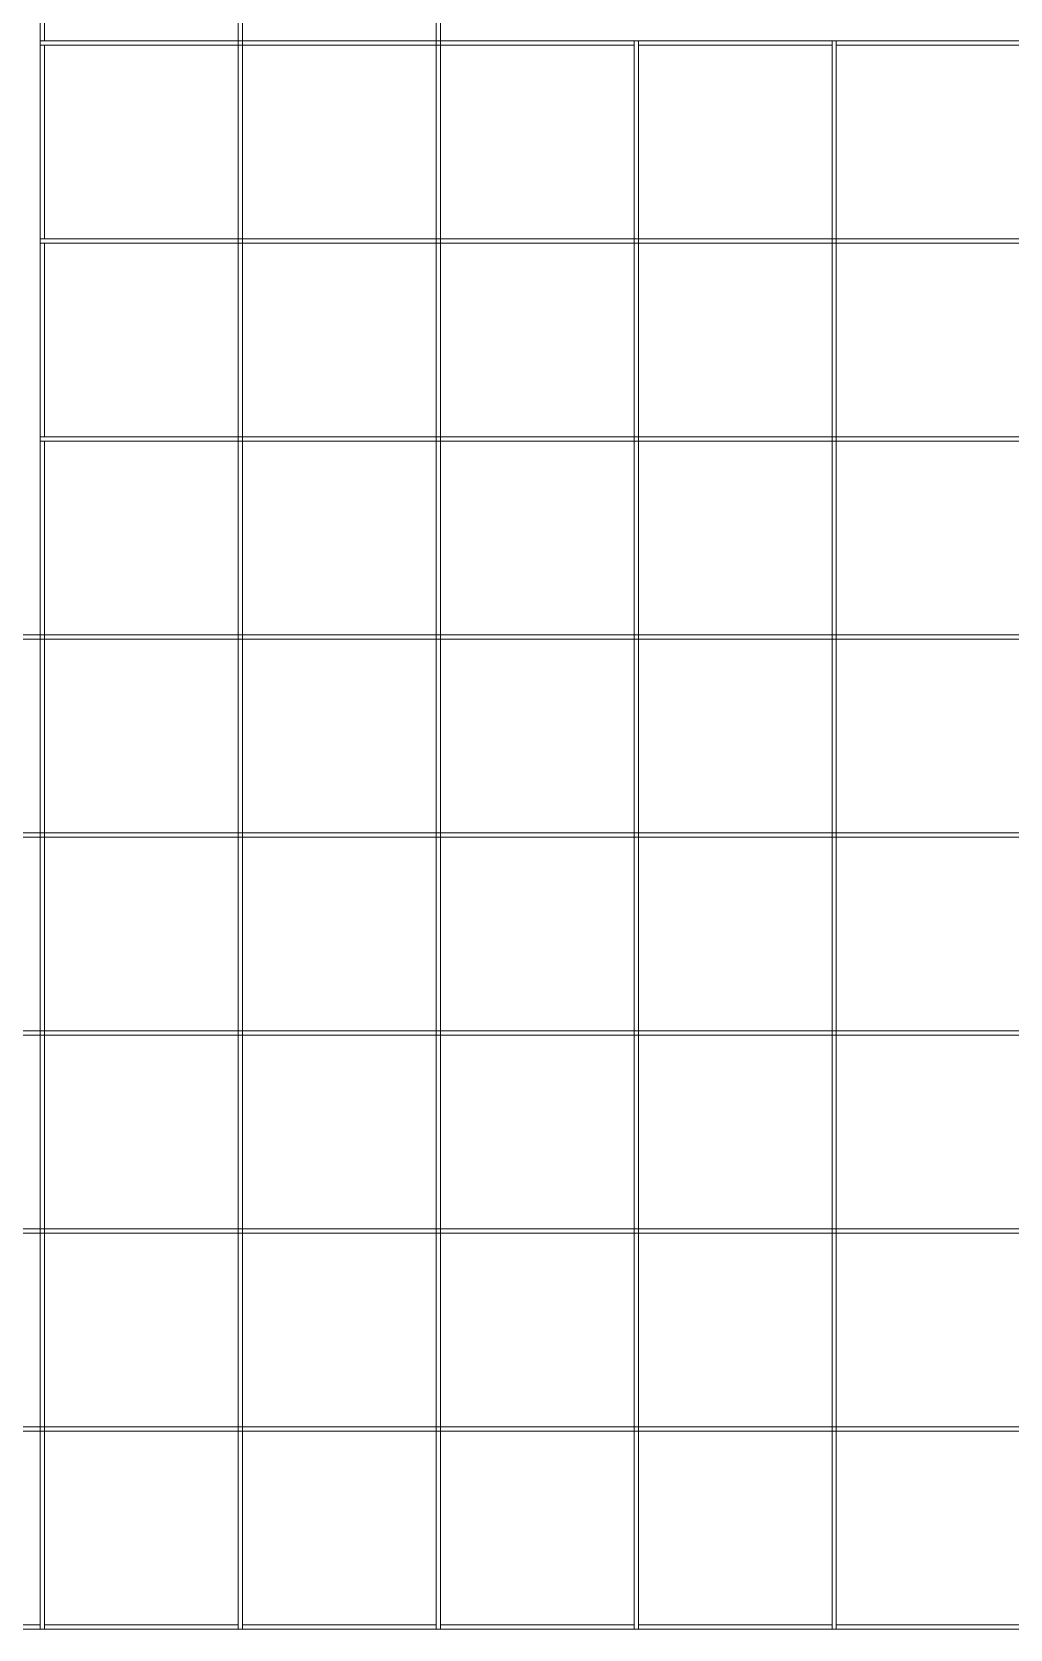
# Model space of a CAD drawing. Header units: inches. Extents: x 45807 to 46964, y -37659 to -36666.
# Drawn here: x 46257.9 to 46374.1, y -37563.8 to -37374.3 of the extents above; entities that cross this region are included whole.
import ezdxf

# ---------------------------------------------------------------- set-up
doc = ezdxf.new("R2010")
doc.units = ezdxf.units.IN
doc.header["$MEASUREMENT"] = 0
doc.layers.add('A-GENM', color=13, linetype='Continuous', lineweight=9)

# ---------------------------------------------------------------- blocks, each defined once
blk = doc.blocks.new('ceiling grid1141 - ceiling grid-5453199-FIRST FLOOR RCP')
at = {"layer": 'A-GENM'}
for p, q in [((46258.93, -37375.85), (46258.93, -37351.85)), ((46258.93, -37351.85), (46282.93, -37351.85)), ((46282.43, -37352.35), (46259.43, -37352.35)), ((46259.43, -37352.35), (46259.43, -37375.35)), ((46282.43, -37375.35), (46282.43, -37352.35)), ((46282.93, -37351.85), (46282.93, -37375.85)), ((46259.43, -37375.35), (46282.43, -37375.35)), ((46282.93, -37375.85), (46258.93, -37375.85))]:
    blk.add_line(p, q, dxfattribs=at)
blk = doc.blocks.new('ceiling grid1142 - ceiling grid-5453219-FIRST FLOOR RCP')
at = {"layer": 'A-GENM'}
for p, q in [((46282.43, -37375.85), (46282.43, -37351.85)), ((46282.43, -37351.85), (46306.43, -37351.85)), ((46305.93, -37352.35), (46282.93, -37352.35)), ((46282.93, -37352.35), (46282.93, -37375.35)), ((46305.93, -37375.35), (46305.93, -37352.35)), ((46306.43, -37351.85), (46306.43, -37375.85)), ((46282.93, -37375.35), (46305.93, -37375.35)), ((46306.43, -37375.85), (46282.43, -37375.85))]:
    blk.add_line(p, q, dxfattribs=at)
blk = doc.blocks.new('ceiling grid1143 - ceiling grid-5453239-FIRST FLOOR RCP')
at = {"layer": 'A-GENM'}
for p, q in [((46258.93, -37399.35), (46258.93, -37375.35)), ((46258.93, -37375.35), (46282.93, -37375.35)), ((46282.93, -37375.35), (46282.93, -37399.35)), ((46282.43, -37375.85), (46259.43, -37375.85)), ((46259.43, -37375.85), (46259.43, -37398.85)), ((46282.43, -37398.85), (46282.43, -37375.85)), ((46282.93, -37399.35), (46258.93, -37399.35)), ((46259.43, -37398.85), (46282.43, -37398.85))]:
    blk.add_line(p, q, dxfattribs=at)
blk = doc.blocks.new('ceiling grid1144 - ceiling grid-5453259-FIRST FLOOR RCP')
at = {"layer": 'A-GENM'}
for p, q in [((46258.93, -37422.85), (46258.93, -37398.85)), ((46258.93, -37398.85), (46282.93, -37398.85)), ((46282.43, -37399.35), (46259.43, -37399.35)), ((46259.43, -37399.35), (46259.43, -37422.35)), ((46282.43, -37422.35), (46282.43, -37399.35)), ((46282.93, -37398.85), (46282.93, -37422.85)), ((46259.43, -37422.35), (46282.43, -37422.35)), ((46282.93, -37422.85), (46258.93, -37422.85))]:
    blk.add_line(p, q, dxfattribs=at)
blk = doc.blocks.new('ceiling grid1145 - ceiling grid-5453279-FIRST FLOOR RCP')
at = {"layer": 'A-GENM'}
for p, q in [((46258.93, -37469.85), (46258.93, -37445.85)), ((46258.93, -37445.85), (46282.93, -37445.85)), ((46282.43, -37446.35), (46259.43, -37446.35)), ((46259.43, -37446.35), (46259.43, -37469.35)), ((46282.43, -37469.35), (46282.43, -37446.35)), ((46282.93, -37445.85), (46282.93, -37469.85)), ((46282.93, -37469.85), (46258.93, -37469.85)), ((46259.43, -37469.35), (46282.43, -37469.35))]:
    blk.add_line(p, q, dxfattribs=at)
blk = doc.blocks.new('ceiling grid1146 - ceiling grid-5453299-FIRST FLOOR RCP')
at = {"layer": 'A-GENM'}
for p, q in [((46258.93, -37493.35), (46258.93, -37469.35)), ((46258.93, -37469.35), (46282.93, -37469.35)), ((46282.43, -37469.85), (46259.43, -37469.85)), ((46259.43, -37469.85), (46259.43, -37492.85)), ((46282.43, -37492.85), (46282.43, -37469.85)), ((46282.93, -37469.35), (46282.93, -37493.35)), ((46259.43, -37492.85), (46282.43, -37492.85)), ((46282.93, -37493.35), (46258.93, -37493.35))]:
    blk.add_line(p, q, dxfattribs=at)
blk = doc.blocks.new('ceiling grid1147 - ceiling grid-5453319-FIRST FLOOR RCP')
at = {"layer": 'A-GENM'}
for p, q in [((46258.93, -37446.35), (46258.93, -37422.35)), ((46258.93, -37422.35), (46282.93, -37422.35)), ((46282.93, -37422.35), (46282.93, -37446.35)), ((46282.43, -37422.85), (46259.43, -37422.85)), ((46259.43, -37422.85), (46259.43, -37445.85)), ((46282.43, -37445.85), (46282.43, -37422.85)), ((46282.93, -37446.35), (46258.93, -37446.35)), ((46259.43, -37445.85), (46282.43, -37445.85))]:
    blk.add_line(p, q, dxfattribs=at)
blk = doc.blocks.new('ceiling grid1148 - ceiling grid-5453339-FIRST FLOOR RCP')
at = {"layer": 'A-GENM'}
for p, q in [((46282.43, -37399.35), (46282.43, -37375.35)), ((46282.43, -37375.35), (46306.43, -37375.35)), ((46306.43, -37375.35), (46306.43, -37399.35)), ((46305.93, -37375.85), (46282.93, -37375.85)), ((46282.93, -37375.85), (46282.93, -37398.85)), ((46305.93, -37398.85), (46305.93, -37375.85)), ((46306.43, -37399.35), (46282.43, -37399.35)), ((46282.93, -37398.85), (46305.93, -37398.85))]:
    blk.add_line(p, q, dxfattribs=at)
blk = doc.blocks.new('ceiling grid1149 - ceiling grid-5453359-FIRST FLOOR RCP')
at = {"layer": 'A-GENM'}
for p, q in [((46282.43, -37422.85), (46282.43, -37398.85)), ((46282.43, -37398.85), (46306.43, -37398.85)), ((46305.93, -37399.35), (46282.93, -37399.35)), ((46282.93, -37399.35), (46282.93, -37422.35)), ((46305.93, -37422.35), (46305.93, -37399.35)), ((46306.43, -37398.85), (46306.43, -37422.85)), ((46282.93, -37422.35), (46305.93, -37422.35)), ((46306.43, -37422.85), (46282.43, -37422.85))]:
    blk.add_line(p, q, dxfattribs=at)
blk = doc.blocks.new('ceiling grid1150 - ceiling grid-5453379-FIRST FLOOR RCP')
at = {"layer": 'A-GENM'}
for p, q in [((46282.43, -37469.85), (46282.43, -37445.85)), ((46282.43, -37445.85), (46306.43, -37445.85)), ((46305.93, -37446.35), (46282.93, -37446.35)), ((46282.93, -37446.35), (46282.93, -37469.35)), ((46305.93, -37469.35), (46305.93, -37446.35)), ((46306.43, -37445.85), (46306.43, -37469.85)), ((46306.43, -37469.85), (46282.43, -37469.85)), ((46282.93, -37469.35), (46305.93, -37469.35))]:
    blk.add_line(p, q, dxfattribs=at)
blk = doc.blocks.new('ceiling grid1151 - ceiling grid-5453399-FIRST FLOOR RCP')
at = {"layer": 'A-GENM'}
for p, q in [((46282.43, -37493.35), (46282.43, -37469.35)), ((46282.43, -37469.35), (46306.43, -37469.35)), ((46305.93, -37469.85), (46282.93, -37469.85)), ((46282.93, -37469.85), (46282.93, -37492.85)), ((46305.93, -37492.85), (46305.93, -37469.85)), ((46306.43, -37469.35), (46306.43, -37493.35)), ((46282.93, -37492.85), (46305.93, -37492.85)), ((46306.43, -37493.35), (46282.43, -37493.35))]:
    blk.add_line(p, q, dxfattribs=at)
blk = doc.blocks.new('ceiling grid1152 - ceiling grid-5453419-FIRST FLOOR RCP')
at = {"layer": 'A-GENM'}
for p, q in [((46282.43, -37446.35), (46282.43, -37422.35)), ((46282.43, -37422.35), (46306.43, -37422.35)), ((46306.43, -37422.35), (46306.43, -37446.35)), ((46305.93, -37422.85), (46282.93, -37422.85)), ((46282.93, -37422.85), (46282.93, -37445.85)), ((46305.93, -37445.85), (46305.93, -37422.85)), ((46306.43, -37446.35), (46282.43, -37446.35)), ((46282.93, -37445.85), (46305.93, -37445.85))]:
    blk.add_line(p, q, dxfattribs=at)
blk = doc.blocks.new('ceiling grid1153 - ceiling grid-5453439-FIRST FLOOR RCP')
at = {"layer": 'A-GENM'}
for p, q in [((46258.93, -37516.85), (46258.93, -37492.85)), ((46258.93, -37492.85), (46282.93, -37492.85)), ((46282.93, -37492.85), (46282.93, -37516.85)), ((46282.43, -37493.35), (46259.43, -37493.35)), ((46259.43, -37493.35), (46259.43, -37516.35)), ((46282.43, -37516.35), (46282.43, -37493.35)), ((46282.93, -37516.85), (46258.93, -37516.85)), ((46259.43, -37516.35), (46282.43, -37516.35))]:
    blk.add_line(p, q, dxfattribs=at)
blk = doc.blocks.new('ceiling grid1154 - ceiling grid-5453459-FIRST FLOOR RCP')
at = {"layer": 'A-GENM'}
for p, q in [((46258.93, -37540.35), (46258.93, -37516.35)), ((46258.93, -37516.35), (46282.93, -37516.35)), ((46282.43, -37516.85), (46259.43, -37516.85)), ((46259.43, -37516.85), (46259.43, -37539.85)), ((46282.43, -37539.85), (46282.43, -37516.85)), ((46282.93, -37516.35), (46282.93, -37540.35)), ((46282.93, -37540.35), (46258.93, -37540.35)), ((46259.43, -37539.85), (46282.43, -37539.85))]:
    blk.add_line(p, q, dxfattribs=at)
blk = doc.blocks.new('ceiling grid1157 - ceiling grid-5453519-FIRST FLOOR RCP')
at = {"layer": 'A-GENM'}
for p, q in [((46258.93, -37563.85), (46258.93, -37539.85)), ((46258.93, -37539.85), (46282.93, -37539.85)), ((46282.43, -37540.35), (46259.43, -37540.35)), ((46259.43, -37540.35), (46259.43, -37563.35)), ((46282.43, -37563.35), (46282.43, -37540.35)), ((46282.93, -37539.85), (46282.93, -37563.85)), ((46282.93, -37563.85), (46258.93, -37563.85)), ((46259.43, -37563.35), (46282.43, -37563.35))]:
    blk.add_line(p, q, dxfattribs=at)
blk = doc.blocks.new('ceiling grid1158 - ceiling grid-5453539-FIRST FLOOR RCP')
at = {"layer": 'A-GENM'}
for p, q in [((46282.43, -37516.85), (46282.43, -37492.85)), ((46282.43, -37492.85), (46306.43, -37492.85)), ((46306.43, -37492.85), (46306.43, -37516.85)), ((46305.93, -37493.35), (46282.93, -37493.35)), ((46282.93, -37493.35), (46282.93, -37516.35)), ((46305.93, -37516.35), (46305.93, -37493.35)), ((46306.43, -37516.85), (46282.43, -37516.85)), ((46282.93, -37516.35), (46305.93, -37516.35))]:
    blk.add_line(p, q, dxfattribs=at)
blk = doc.blocks.new('ceiling grid1159 - ceiling grid-5453559-FIRST FLOOR RCP')
at = {"layer": 'A-GENM'}
for p, q in [((46282.43, -37540.35), (46282.43, -37516.35)), ((46282.43, -37516.35), (46306.43, -37516.35)), ((46305.93, -37516.85), (46282.93, -37516.85)), ((46282.93, -37516.85), (46282.93, -37539.85)), ((46305.93, -37539.85), (46305.93, -37516.85)), ((46306.43, -37516.35), (46306.43, -37540.35)), ((46306.43, -37540.35), (46282.43, -37540.35)), ((46282.93, -37539.85), (46305.93, -37539.85))]:
    blk.add_line(p, q, dxfattribs=at)
blk = doc.blocks.new('ceiling grid1162 - ceiling grid-5453619-FIRST FLOOR RCP')
at = {"layer": 'A-GENM'}
for p, q in [((46282.43, -37563.85), (46282.43, -37539.85)), ((46282.43, -37539.85), (46306.43, -37539.85)), ((46305.93, -37540.35), (46282.93, -37540.35)), ((46282.93, -37540.35), (46282.93, -37563.35)), ((46305.93, -37563.35), (46305.93, -37540.35)), ((46306.43, -37539.85), (46306.43, -37563.85)), ((46306.43, -37563.85), (46282.43, -37563.85)), ((46282.93, -37563.35), (46305.93, -37563.35))]:
    blk.add_line(p, q, dxfattribs=at)
blk = doc.blocks.new('ceiling grid1195 - ceiling grid-5455124-FIRST FLOOR RCP')
at = {"layer": 'A-GENM'}
for p, q in [((46305.93, -37422.85), (46305.93, -37398.85)), ((46305.93, -37398.85), (46329.93, -37398.85)), ((46329.43, -37399.35), (46306.43, -37399.35)), ((46306.43, -37399.35), (46306.43, -37422.35)), ((46329.43, -37422.35), (46329.43, -37399.35)), ((46329.93, -37398.85), (46329.93, -37422.85)), ((46306.43, -37422.35), (46329.43, -37422.35)), ((46329.93, -37422.85), (46305.93, -37422.85))]:
    blk.add_line(p, q, dxfattribs=at)
blk = doc.blocks.new('ceiling grid1205 - ceiling grid-5455144-FIRST FLOOR RCP')
at = {"layer": 'A-GENM'}
for p, q in [((46329.43, -37422.85), (46329.43, -37398.85)), ((46329.43, -37398.85), (46353.43, -37398.85)), ((46352.93, -37399.35), (46329.93, -37399.35)), ((46329.93, -37399.35), (46329.93, -37422.35)), ((46352.93, -37422.35), (46352.93, -37399.35)), ((46353.43, -37398.85), (46353.43, -37422.85)), ((46329.93, -37422.35), (46352.93, -37422.35)), ((46353.43, -37422.85), (46329.43, -37422.85))]:
    blk.add_line(p, q, dxfattribs=at)
blk = doc.blocks.new('ceiling grid1215 - ceiling grid-5455164-FIRST FLOOR RCP')
at = {"layer": 'A-GENM'}
for p, q in [((46352.93, -37422.85), (46352.93, -37398.85)), ((46352.93, -37398.85), (46376.93, -37398.85)), ((46376.43, -37399.35), (46353.43, -37399.35)), ((46353.43, -37399.35), (46353.43, -37422.35)), ((46376.43, -37422.35), (46376.43, -37399.35)), ((46376.93, -37398.85), (46376.93, -37422.85)), ((46353.43, -37422.35), (46376.43, -37422.35)), ((46376.93, -37422.85), (46352.93, -37422.85))]:
    blk.add_line(p, q, dxfattribs=at)
blk = doc.blocks.new('ceiling grid1219 - ceiling grid-5455275-FIRST FLOOR RCP')
at = {"layer": 'A-GENM'}
for p, q in [((46305.93, -37399.35), (46305.93, -37375.35)), ((46305.93, -37375.35), (46329.93, -37375.35)), ((46329.93, -37375.35), (46329.93, -37399.35)), ((46329.43, -37375.85), (46306.43, -37375.85)), ((46306.43, -37375.85), (46306.43, -37398.85)), ((46329.43, -37398.85), (46329.43, -37375.85)), ((46329.93, -37399.35), (46305.93, -37399.35)), ((46306.43, -37398.85), (46329.43, -37398.85))]:
    blk.add_line(p, q, dxfattribs=at)
blk = doc.blocks.new('ceiling grid1220 - ceiling grid-5455295-FIRST FLOOR RCP')
at = {"layer": 'A-GENM'}
for p, q in [((46329.43, -37399.35), (46329.43, -37375.35)), ((46329.43, -37375.35), (46353.43, -37375.35)), ((46353.43, -37375.35), (46353.43, -37399.35)), ((46352.93, -37375.85), (46329.93, -37375.85)), ((46329.93, -37375.85), (46329.93, -37398.85)), ((46352.93, -37398.85), (46352.93, -37375.85)), ((46353.43, -37399.35), (46329.43, -37399.35)), ((46329.93, -37398.85), (46352.93, -37398.85))]:
    blk.add_line(p, q, dxfattribs=at)
blk = doc.blocks.new('ceiling grid1221 - ceiling grid-5455315-FIRST FLOOR RCP')
at = {"layer": 'A-GENM'}
for p, q in [((46352.93, -37399.35), (46352.93, -37375.35)), ((46352.93, -37375.35), (46376.93, -37375.35)), ((46376.93, -37375.35), (46376.93, -37399.35)), ((46376.43, -37375.85), (46353.43, -37375.85)), ((46353.43, -37375.85), (46353.43, -37398.85)), ((46376.43, -37398.85), (46376.43, -37375.85)), ((46376.93, -37399.35), (46352.93, -37399.35)), ((46353.43, -37398.85), (46376.43, -37398.85))]:
    blk.add_line(p, q, dxfattribs=at)
blk = doc.blocks.new('ceiling grid1225 - ceiling grid-5455420-FIRST FLOOR RCP')
at = {"layer": 'A-GENM'}
for p, q in [((46305.93, -37469.85), (46305.93, -37445.85)), ((46305.93, -37445.85), (46329.93, -37445.85)), ((46329.43, -37446.35), (46306.43, -37446.35)), ((46306.43, -37446.35), (46306.43, -37469.35)), ((46329.43, -37469.35), (46329.43, -37446.35)), ((46329.93, -37445.85), (46329.93, -37469.85)), ((46329.93, -37469.85), (46305.93, -37469.85)), ((46306.43, -37469.35), (46329.43, -37469.35))]:
    blk.add_line(p, q, dxfattribs=at)
blk = doc.blocks.new('ceiling grid1226 - ceiling grid-5455440-FIRST FLOOR RCP')
at = {"layer": 'A-GENM'}
for p, q in [((46329.43, -37469.85), (46329.43, -37445.85)), ((46329.43, -37445.85), (46353.43, -37445.85)), ((46352.93, -37446.35), (46329.93, -37446.35)), ((46329.93, -37446.35), (46329.93, -37469.35)), ((46352.93, -37469.35), (46352.93, -37446.35)), ((46353.43, -37445.85), (46353.43, -37469.85)), ((46353.43, -37469.85), (46329.43, -37469.85)), ((46329.93, -37469.35), (46352.93, -37469.35))]:
    blk.add_line(p, q, dxfattribs=at)
blk = doc.blocks.new('ceiling grid1227 - ceiling grid-5455460-FIRST FLOOR RCP')
at = {"layer": 'A-GENM'}
for p, q in [((46352.93, -37469.85), (46352.93, -37445.85)), ((46352.93, -37445.85), (46376.93, -37445.85)), ((46376.43, -37446.35), (46353.43, -37446.35)), ((46353.43, -37446.35), (46353.43, -37469.35)), ((46376.43, -37469.35), (46376.43, -37446.35)), ((46376.93, -37445.85), (46376.93, -37469.85)), ((46376.93, -37469.85), (46352.93, -37469.85)), ((46353.43, -37469.35), (46376.43, -37469.35))]:
    blk.add_line(p, q, dxfattribs=at)
blk = doc.blocks.new('ceiling grid1231 - ceiling grid-5455540-FIRST FLOOR RCP')
at = {"layer": 'A-GENM'}
for p, q in [((46305.93, -37446.35), (46305.93, -37422.35)), ((46305.93, -37422.35), (46329.93, -37422.35)), ((46329.93, -37422.35), (46329.93, -37446.35)), ((46329.43, -37422.85), (46306.43, -37422.85)), ((46306.43, -37422.85), (46306.43, -37445.85)), ((46329.43, -37445.85), (46329.43, -37422.85)), ((46329.93, -37446.35), (46305.93, -37446.35)), ((46306.43, -37445.85), (46329.43, -37445.85))]:
    blk.add_line(p, q, dxfattribs=at)
blk = doc.blocks.new('ceiling grid1232 - ceiling grid-5455560-FIRST FLOOR RCP')
at = {"layer": 'A-GENM'}
for p, q in [((46329.43, -37446.35), (46329.43, -37422.35)), ((46329.43, -37422.35), (46353.43, -37422.35)), ((46353.43, -37422.35), (46353.43, -37446.35)), ((46352.93, -37422.85), (46329.93, -37422.85)), ((46329.93, -37422.85), (46329.93, -37445.85)), ((46352.93, -37445.85), (46352.93, -37422.85)), ((46353.43, -37446.35), (46329.43, -37446.35)), ((46329.93, -37445.85), (46352.93, -37445.85))]:
    blk.add_line(p, q, dxfattribs=at)
blk = doc.blocks.new('ceiling grid1233 - ceiling grid-5455580-FIRST FLOOR RCP')
at = {"layer": 'A-GENM'}
for p, q in [((46352.93, -37446.35), (46352.93, -37422.35)), ((46352.93, -37422.35), (46376.93, -37422.35)), ((46376.93, -37422.35), (46376.93, -37446.35)), ((46376.43, -37422.85), (46353.43, -37422.85)), ((46353.43, -37422.85), (46353.43, -37445.85)), ((46376.43, -37445.85), (46376.43, -37422.85)), ((46376.93, -37446.35), (46352.93, -37446.35)), ((46353.43, -37445.85), (46376.43, -37445.85))]:
    blk.add_line(p, q, dxfattribs=at)
blk = doc.blocks.new('ceiling grid1237 - ceiling grid-5455699-FIRST FLOOR RCP')
at = {"layer": 'A-GENM'}
for p, q in [((46305.93, -37516.85), (46305.93, -37492.85)), ((46305.93, -37492.85), (46329.93, -37492.85)), ((46329.93, -37492.85), (46329.93, -37516.85)), ((46329.43, -37493.35), (46306.43, -37493.35)), ((46306.43, -37493.35), (46306.43, -37516.35)), ((46329.43, -37516.35), (46329.43, -37493.35)), ((46329.93, -37516.85), (46305.93, -37516.85)), ((46306.43, -37516.35), (46329.43, -37516.35))]:
    blk.add_line(p, q, dxfattribs=at)
blk = doc.blocks.new('ceiling grid1238 - ceiling grid-5455719-FIRST FLOOR RCP')
at = {"layer": 'A-GENM'}
for p, q in [((46329.43, -37516.85), (46329.43, -37492.85)), ((46329.43, -37492.85), (46353.43, -37492.85)), ((46353.43, -37492.85), (46353.43, -37516.85)), ((46352.93, -37493.35), (46329.93, -37493.35)), ((46329.93, -37493.35), (46329.93, -37516.35)), ((46352.93, -37516.35), (46352.93, -37493.35)), ((46353.43, -37516.85), (46329.43, -37516.85)), ((46329.93, -37516.35), (46352.93, -37516.35))]:
    blk.add_line(p, q, dxfattribs=at)
blk = doc.blocks.new('ceiling grid1239 - ceiling grid-5455739-FIRST FLOOR RCP')
at = {"layer": 'A-GENM'}
for p, q in [((46352.93, -37516.85), (46352.93, -37492.85)), ((46352.93, -37492.85), (46376.93, -37492.85)), ((46376.93, -37492.85), (46376.93, -37516.85)), ((46376.43, -37493.35), (46353.43, -37493.35)), ((46353.43, -37493.35), (46353.43, -37516.35)), ((46376.43, -37516.35), (46376.43, -37493.35)), ((46376.93, -37516.85), (46352.93, -37516.85)), ((46353.43, -37516.35), (46376.43, -37516.35))]:
    blk.add_line(p, q, dxfattribs=at)
blk = doc.blocks.new('ceiling grid1243 - ceiling grid-5455819-FIRST FLOOR RCP')
at = {"layer": 'A-GENM'}
for p, q in [((46305.93, -37493.35), (46305.93, -37469.35)), ((46305.93, -37469.35), (46329.93, -37469.35)), ((46329.43, -37469.85), (46306.43, -37469.85)), ((46306.43, -37469.85), (46306.43, -37492.85)), ((46329.43, -37492.85), (46329.43, -37469.85)), ((46329.93, -37469.35), (46329.93, -37493.35)), ((46306.43, -37492.85), (46329.43, -37492.85)), ((46329.93, -37493.35), (46305.93, -37493.35))]:
    blk.add_line(p, q, dxfattribs=at)
blk = doc.blocks.new('ceiling grid1244 - ceiling grid-5455839-FIRST FLOOR RCP')
at = {"layer": 'A-GENM'}
for p, q in [((46329.43, -37493.35), (46329.43, -37469.35)), ((46329.43, -37469.35), (46353.43, -37469.35)), ((46352.93, -37469.85), (46329.93, -37469.85)), ((46329.93, -37469.85), (46329.93, -37492.85)), ((46352.93, -37492.85), (46352.93, -37469.85)), ((46353.43, -37469.35), (46353.43, -37493.35)), ((46329.93, -37492.85), (46352.93, -37492.85)), ((46353.43, -37493.35), (46329.43, -37493.35))]:
    blk.add_line(p, q, dxfattribs=at)
blk = doc.blocks.new('ceiling grid1245 - ceiling grid-5455859-FIRST FLOOR RCP')
at = {"layer": 'A-GENM'}
for p, q in [((46352.93, -37493.35), (46352.93, -37469.35)), ((46352.93, -37469.35), (46376.93, -37469.35)), ((46376.43, -37469.85), (46353.43, -37469.85)), ((46353.43, -37469.85), (46353.43, -37492.85)), ((46376.43, -37492.85), (46376.43, -37469.85)), ((46376.93, -37469.35), (46376.93, -37493.35)), ((46353.43, -37492.85), (46376.43, -37492.85)), ((46376.93, -37493.35), (46352.93, -37493.35))]:
    blk.add_line(p, q, dxfattribs=at)
blk = doc.blocks.new('ceiling grid1249 - ceiling grid-5455950-FIRST FLOOR RCP')
at = {"layer": 'A-GENM'}
for p, q in [((46305.93, -37563.85), (46305.93, -37539.85)), ((46305.93, -37539.85), (46329.93, -37539.85)), ((46329.43, -37540.35), (46306.43, -37540.35)), ((46306.43, -37540.35), (46306.43, -37563.35)), ((46329.43, -37563.35), (46329.43, -37540.35)), ((46329.93, -37539.85), (46329.93, -37563.85)), ((46329.93, -37563.85), (46305.93, -37563.85)), ((46306.43, -37563.35), (46329.43, -37563.35))]:
    blk.add_line(p, q, dxfattribs=at)
blk = doc.blocks.new('ceiling grid1250 - ceiling grid-5455970-FIRST FLOOR RCP')
at = {"layer": 'A-GENM'}
for p, q in [((46329.43, -37563.85), (46329.43, -37539.85)), ((46329.43, -37539.85), (46353.43, -37539.85)), ((46352.93, -37540.35), (46329.93, -37540.35)), ((46329.93, -37540.35), (46329.93, -37563.35)), ((46352.93, -37563.35), (46352.93, -37540.35)), ((46353.43, -37539.85), (46353.43, -37563.85)), ((46353.43, -37563.85), (46329.43, -37563.85)), ((46329.93, -37563.35), (46352.93, -37563.35))]:
    blk.add_line(p, q, dxfattribs=at)
blk = doc.blocks.new('ceiling grid1251 - ceiling grid-5455990-FIRST FLOOR RCP')
at = {"layer": 'A-GENM'}
for p, q in [((46352.93, -37563.85), (46352.93, -37539.85)), ((46352.93, -37539.85), (46376.93, -37539.85)), ((46376.43, -37540.35), (46353.43, -37540.35)), ((46353.43, -37540.35), (46353.43, -37563.35)), ((46376.43, -37563.35), (46376.43, -37540.35)), ((46376.93, -37539.85), (46376.93, -37563.85)), ((46376.93, -37563.85), (46352.93, -37563.85)), ((46353.43, -37563.35), (46376.43, -37563.35))]:
    blk.add_line(p, q, dxfattribs=at)
blk = doc.blocks.new('ceiling grid1255 - ceiling grid-5456070-FIRST FLOOR RCP')
at = {"layer": 'A-GENM'}
for p, q in [((46305.93, -37540.35), (46305.93, -37516.35)), ((46305.93, -37516.35), (46329.93, -37516.35)), ((46329.43, -37516.85), (46306.43, -37516.85)), ((46306.43, -37516.85), (46306.43, -37539.85)), ((46329.43, -37539.85), (46329.43, -37516.85)), ((46329.93, -37516.35), (46329.93, -37540.35)), ((46329.93, -37540.35), (46305.93, -37540.35)), ((46306.43, -37539.85), (46329.43, -37539.85))]:
    blk.add_line(p, q, dxfattribs=at)
blk = doc.blocks.new('ceiling grid1256 - ceiling grid-5456090-FIRST FLOOR RCP')
at = {"layer": 'A-GENM'}
for p, q in [((46329.43, -37540.35), (46329.43, -37516.35)), ((46329.43, -37516.35), (46353.43, -37516.35)), ((46352.93, -37516.85), (46329.93, -37516.85)), ((46329.93, -37516.85), (46329.93, -37539.85)), ((46352.93, -37539.85), (46352.93, -37516.85)), ((46353.43, -37516.35), (46353.43, -37540.35)), ((46353.43, -37540.35), (46329.43, -37540.35)), ((46329.93, -37539.85), (46352.93, -37539.85))]:
    blk.add_line(p, q, dxfattribs=at)
blk = doc.blocks.new('ceiling grid1257 - ceiling grid-5456110-FIRST FLOOR RCP')
at = {"layer": 'A-GENM'}
for p, q in [((46352.93, -37540.35), (46352.93, -37516.35)), ((46352.93, -37516.35), (46376.93, -37516.35)), ((46376.43, -37516.85), (46353.43, -37516.85)), ((46353.43, -37516.85), (46353.43, -37539.85)), ((46376.43, -37539.85), (46376.43, -37516.85)), ((46376.93, -37516.35), (46376.93, -37540.35)), ((46376.93, -37540.35), (46352.93, -37540.35)), ((46353.43, -37539.85), (46376.43, -37539.85))]:
    blk.add_line(p, q, dxfattribs=at)
blk = doc.blocks.new('ceiling grid1311 - ceiling grid-5457256-FIRST FLOOR RCP')
at = {"layer": 'A-GENM'}
for p, q in [((46235.43, -37469.85), (46235.43, -37445.85)), ((46235.43, -37445.85), (46259.43, -37445.85)), ((46258.93, -37446.35), (46235.93, -37446.35)), ((46235.93, -37446.35), (46235.93, -37469.35)), ((46258.93, -37469.35), (46258.93, -37446.35)), ((46259.43, -37445.85), (46259.43, -37469.85)), ((46259.43, -37469.85), (46235.43, -37469.85)), ((46235.93, -37469.35), (46258.93, -37469.35))]:
    blk.add_line(p, q, dxfattribs=at)
blk = doc.blocks.new('ceiling grid1312 - ceiling grid-5457276-FIRST FLOOR RCP')
at = {"layer": 'A-GENM'}
for p, q in [((46235.43, -37493.35), (46235.43, -37469.35)), ((46235.43, -37469.35), (46259.43, -37469.35)), ((46258.93, -37469.85), (46235.93, -37469.85)), ((46235.93, -37469.85), (46235.93, -37492.85)), ((46258.93, -37492.85), (46258.93, -37469.85)), ((46259.43, -37469.35), (46259.43, -37493.35)), ((46235.93, -37492.85), (46258.93, -37492.85)), ((46259.43, -37493.35), (46235.43, -37493.35))]:
    blk.add_line(p, q, dxfattribs=at)
blk = doc.blocks.new('ceiling grid1313 - ceiling grid-5457296-FIRST FLOOR RCP')
at = {"layer": 'A-GENM'}
for p, q in [((46235.43, -37516.85), (46235.43, -37492.85)), ((46235.43, -37492.85), (46259.43, -37492.85)), ((46259.43, -37492.85), (46259.43, -37516.85)), ((46258.93, -37493.35), (46235.93, -37493.35)), ((46235.93, -37493.35), (46235.93, -37516.35)), ((46258.93, -37516.35), (46258.93, -37493.35)), ((46259.43, -37516.85), (46235.43, -37516.85)), ((46235.93, -37516.35), (46258.93, -37516.35))]:
    blk.add_line(p, q, dxfattribs=at)
blk = doc.blocks.new('ceiling grid1314 - ceiling grid-5457316-FIRST FLOOR RCP')
at = {"layer": 'A-GENM'}
for p, q in [((46235.43, -37540.35), (46235.43, -37516.35)), ((46235.43, -37516.35), (46259.43, -37516.35)), ((46258.93, -37516.85), (46235.93, -37516.85)), ((46235.93, -37516.85), (46235.93, -37539.85)), ((46258.93, -37539.85), (46258.93, -37516.85)), ((46259.43, -37516.35), (46259.43, -37540.35)), ((46259.43, -37540.35), (46235.43, -37540.35)), ((46235.93, -37539.85), (46258.93, -37539.85))]:
    blk.add_line(p, q, dxfattribs=at)
blk = doc.blocks.new('ceiling grid1315 - ceiling grid-5457336-FIRST FLOOR RCP')
at = {"layer": 'A-GENM'}
for p, q in [((46235.43, -37563.85), (46235.43, -37539.85)), ((46235.43, -37539.85), (46259.43, -37539.85)), ((46258.93, -37540.35), (46235.93, -37540.35)), ((46235.93, -37540.35), (46235.93, -37563.35)), ((46258.93, -37563.35), (46258.93, -37540.35)), ((46259.43, -37539.85), (46259.43, -37563.85)), ((46259.43, -37563.85), (46235.43, -37563.85)), ((46235.93, -37563.35), (46258.93, -37563.35))]:
    blk.add_line(p, q, dxfattribs=at)

msp = doc.modelspace()

# ---------------------------------------------------------------- block references
at = {"layer": 'A-GENM'}
for name in ['ceiling grid1141 - ceiling grid-5453199-FIRST FLOOR RCP', 'ceiling grid1142 - ceiling grid-5453219-FIRST FLOOR RCP', 'ceiling grid1143 - ceiling grid-5453239-FIRST FLOOR RCP', 'ceiling grid1148 - ceiling grid-5453339-FIRST FLOOR RCP', 'ceiling grid1219 - ceiling grid-5455275-FIRST FLOOR RCP', 'ceiling grid1220 - ceiling grid-5455295-FIRST FLOOR RCP', 'ceiling grid1221 - ceiling grid-5455315-FIRST FLOOR RCP', 'ceiling grid1144 - ceiling grid-5453259-FIRST FLOOR RCP', 'ceiling grid1149 - ceiling grid-5453359-FIRST FLOOR RCP', 'ceiling grid1195 - ceiling grid-5455124-FIRST FLOOR RCP', 'ceiling grid1205 - ceiling grid-5455144-FIRST FLOOR RCP', 'ceiling grid1215 - ceiling grid-5455164-FIRST FLOOR RCP', 'ceiling grid1147 - ceiling grid-5453319-FIRST FLOOR RCP', 'ceiling grid1152 - ceiling grid-5453419-FIRST FLOOR RCP', 'ceiling grid1231 - ceiling grid-5455540-FIRST FLOOR RCP', 'ceiling grid1232 - ceiling grid-5455560-FIRST FLOOR RCP', 'ceiling grid1233 - ceiling grid-5455580-FIRST FLOOR RCP', 'ceiling grid1311 - ceiling grid-5457256-FIRST FLOOR RCP', 'ceiling grid1145 - ceiling grid-5453279-FIRST FLOOR RCP', 'ceiling grid1150 - ceiling grid-5453379-FIRST FLOOR RCP', 'ceiling grid1225 - ceiling grid-5455420-FIRST FLOOR RCP', 'ceiling grid1226 - ceiling grid-5455440-FIRST FLOOR RCP', 'ceiling grid1227 - ceiling grid-5455460-FIRST FLOOR RCP', 'ceiling grid1312 - ceiling grid-5457276-FIRST FLOOR RCP', 'ceiling grid1146 - ceiling grid-5453299-FIRST FLOOR RCP', 'ceiling grid1151 - ceiling grid-5453399-FIRST FLOOR RCP', 'ceiling grid1243 - ceiling grid-5455819-FIRST FLOOR RCP', 'ceiling grid1244 - ceiling grid-5455839-FIRST FLOOR RCP', 'ceiling grid1245 - ceiling grid-5455859-FIRST FLOOR RCP', 'ceiling grid1313 - ceiling grid-5457296-FIRST FLOOR RCP', 'ceiling grid1153 - ceiling grid-5453439-FIRST FLOOR RCP', 'ceiling grid1158 - ceiling grid-5453539-FIRST FLOOR RCP', 'ceiling grid1237 - ceiling grid-5455699-FIRST FLOOR RCP', 'ceiling grid1238 - ceiling grid-5455719-FIRST FLOOR RCP', 'ceiling grid1239 - ceiling grid-5455739-FIRST FLOOR RCP', 'ceiling grid1314 - ceiling grid-5457316-FIRST FLOOR RCP', 'ceiling grid1154 - ceiling grid-5453459-FIRST FLOOR RCP', 'ceiling grid1159 - ceiling grid-5453559-FIRST FLOOR RCP', 'ceiling grid1255 - ceiling grid-5456070-FIRST FLOOR RCP', 'ceiling grid1256 - ceiling grid-5456090-FIRST FLOOR RCP', 'ceiling grid1257 - ceiling grid-5456110-FIRST FLOOR RCP', 'ceiling grid1315 - ceiling grid-5457336-FIRST FLOOR RCP', 'ceiling grid1157 - ceiling grid-5453519-FIRST FLOOR RCP', 'ceiling grid1162 - ceiling grid-5453619-FIRST FLOOR RCP', 'ceiling grid1249 - ceiling grid-5455950-FIRST FLOOR RCP', 'ceiling grid1250 - ceiling grid-5455970-FIRST FLOOR RCP', 'ceiling grid1251 - ceiling grid-5455990-FIRST FLOOR RCP']:
    msp.add_blockref(name, (0, 0), dxfattribs=at)

doc.saveas('drawing.dxf')
